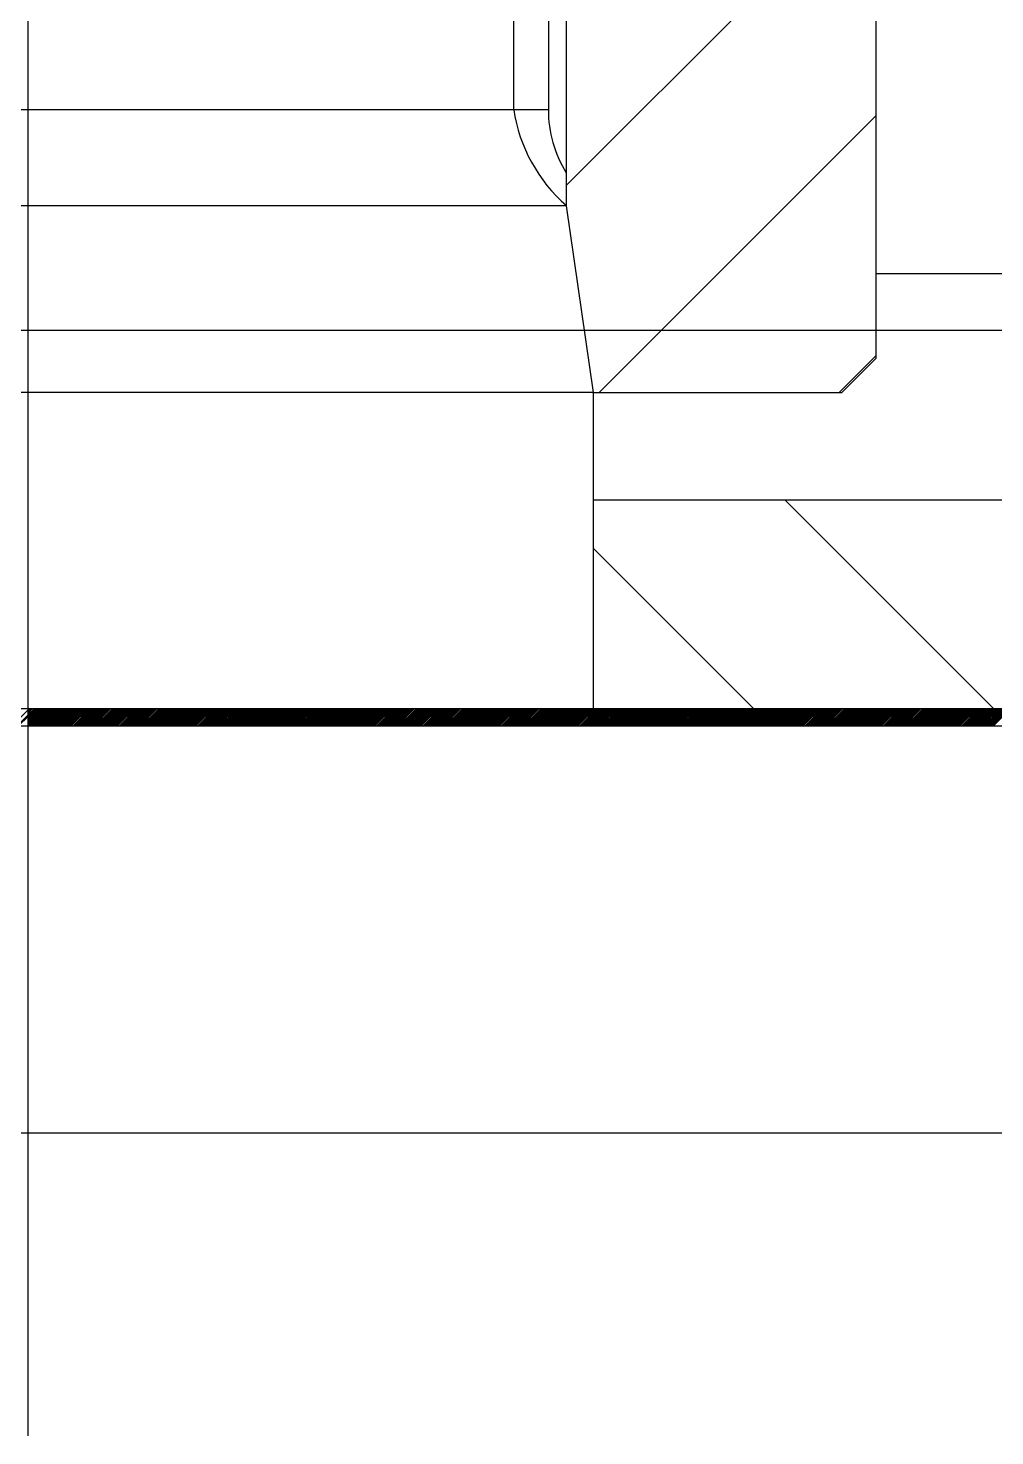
# Model space of a CAD drawing. Header units: millimetres. Extents: x 0 to 14700, y -398 to 10395.
# Drawn here: x 8680.5 to 8766.1, y 5467 to 5591.5 of the extents above; entities that cross this region are included whole.
import ezdxf

# ---------------------------------------------------------------- set-up
doc = ezdxf.new("R2010")
doc.units = ezdxf.units.MM
doc.header["$LTSCALE"] = 350
doc.linetypes.add('K', pattern=[2.5, 1.25, -0.25, 0.25, -0.25, 0.25, -0.25])
doc.layers.add('01', color=7, linetype='Continuous')
doc.layers.add('07', color=6, linetype='K')

# ---------------------------------------------------------------- blocks, each defined once
blk = doc.blocks.new('rtrtrt')
at = {"layer": '07', "color": 6, "linetype": 'K', "ltscale": 0.8}
for p, q in [((7363.22, 22083.95), (7528.22, 22083.95)), ((7528.22, 22083.95), (7693.22, 22083.95)), ((7363.22, 22048.95), (7528.22, 22048.95)), ((7528.22, 22048.95), (7706.62, 22048.95))]:
    blk.add_line(p, q, dxfattribs=at)
at = {"layer": '07', "color": 6, "linetype": 'K'}
for p, q in [((7693.22, 22050.45), (7363.22, 22050.45)), ((7526.81, 22048.95), (7528.22, 22050.36)), ((7528.22, 22049.09), (7529.58, 22050.45)), ((7528.22, 22049.23), (7529.44, 22050.45)), ((7528.22, 22049.37), (7529.3, 22050.45)), ((7528.22, 22049.51), (7529.16, 22050.45)), ((7528.22, 22049.65), (7529.02, 22050.45)), ((7528.22, 22049.79), (7528.88, 22050.45)), ((7528.22, 22049.93), (7528.74, 22050.45)), ((7528.22, 22050.08), (7528.59, 22050.45)), ((7528.22, 22050.22), (7528.45, 22050.45)), ((7528.22, 22050.36), (7528.31, 22050.45)), ((7528.23, 22048.95), (7529.73, 22050.45)), ((7528.37, 22048.95), (7529.87, 22050.45)), ((7528.51, 22048.95), (7530.01, 22050.45)), ((7528.65, 22048.95), (7530.15, 22050.45)), ((7528.79, 22048.95), (7530.29, 22050.45)), ((7528.93, 22048.95), (7530.43, 22050.45)), ((7529.07, 22048.95), (7530.57, 22050.45)), ((7529.22, 22048.95), (7530.72, 22050.45)), ((7529.36, 22048.95), (7530.86, 22050.45)), ((7529.5, 22048.95), (7531, 22050.45)), ((7529.64, 22048.95), (7531.14, 22050.45)), ((7529.78, 22048.95), (7531.28, 22050.45)), ((7529.92, 22048.95), (7531.42, 22050.45)), ((7530.06, 22048.95), (7531.56, 22050.45)), ((7530.21, 22048.95), (7531.71, 22050.45)), ((7530.35, 22048.95), (7531.85, 22050.45)), ((7530.49, 22048.95), (7531.99, 22050.45)), ((7530.63, 22048.95), (7532.13, 22050.45)), ((7530.77, 22048.95), (7532.27, 22050.45)), ((7530.91, 22048.95), (7532.41, 22050.45)), ((7531.05, 22048.95), (7532.55, 22050.45)), ((7531.2, 22048.95), (7532.7, 22050.45)), ((7531.34, 22048.95), (7532.84, 22050.45)), ((7531.48, 22048.95), (7532.98, 22050.45)), ((7531.62, 22048.95), (7533.12, 22050.45)), ((7531.76, 22048.95), (7533.26, 22050.45)), ((7531.9, 22048.95), (7533.4, 22050.45)), ((7532.04, 22048.95), (7533.54, 22050.45)), ((7532.19, 22048.95), (7533.69, 22050.45)), ((7532.33, 22048.95), (7533.83, 22050.45)), ((7532.47, 22048.95), (7533.97, 22050.45)), ((7532.61, 22048.95), (7534.11, 22050.45)), ((7532.75, 22048.95), (7534.25, 22050.45)), ((7532.89, 22048.95), (7534.39, 22050.45)), ((7533.03, 22048.95), (7534.53, 22050.45)), ((7533.18, 22048.95), (7534.68, 22050.45)), ((7533.32, 22048.95), (7534.82, 22050.45)), ((7533.46, 22048.95), (7534.96, 22050.45)), ((7533.6, 22048.95), (7535.1, 22050.45)), ((7533.74, 22048.95), (7535.24, 22050.45)), ((7533.88, 22048.95), (7535.38, 22050.45)), ((7534.02, 22048.95), (7535.52, 22050.45)), ((7534.17, 22048.95), (7535.67, 22050.45)), ((7534.31, 22048.95), (7535.81, 22050.45)), ((7534.45, 22048.95), (7535.95, 22050.45)), ((7534.59, 22048.95), (7536.09, 22050.45)), ((7534.73, 22048.95), (7536.23, 22050.45)), ((7534.87, 22048.95), (7536.37, 22050.45)), ((7535.01, 22048.95), (7536.51, 22050.45)), ((7535.15, 22048.95), (7536.65, 22050.45)), ((7535.3, 22048.95), (7536.8, 22050.45)), ((7535.44, 22048.95), (7536.94, 22050.45)), ((7535.58, 22048.95), (7537.08, 22050.45)), ((7535.72, 22048.95), (7537.22, 22050.45)), ((7535.86, 22048.95), (7537.36, 22050.45)), ((7536, 22048.95), (7537.5, 22050.45)), ((7536.14, 22048.95), (7537.64, 22050.45)), ((7536.29, 22048.95), (7537.79, 22050.45)), ((7536.43, 22048.95), (7537.93, 22050.45)), ((7536.57, 22048.95), (7538.07, 22050.45)), ((7536.71, 22048.95), (7538.21, 22050.45)), ((7536.85, 22048.95), (7538.35, 22050.45)), ((7536.99, 22048.95), (7538.49, 22050.45)), ((7537.13, 22048.95), (7538.63, 22050.45)), ((7537.28, 22048.95), (7538.78, 22050.45)), ((7537.42, 22048.95), (7538.92, 22050.45)), ((7537.56, 22048.95), (7539.06, 22050.45)), ((7537.7, 22048.95), (7539.2, 22050.45)), ((7537.84, 22048.95), (7539.34, 22050.45)), ((7537.98, 22048.95), (7539.48, 22050.45)), ((7538.12, 22048.95), (7539.62, 22050.45)), ((7538.27, 22048.95), (7539.77, 22050.45)), ((7538.41, 22048.95), (7539.91, 22050.45)), ((7538.55, 22048.95), (7540.05, 22050.45)), ((7538.69, 22048.95), (7540.19, 22050.45)), ((7538.83, 22048.95), (7540.33, 22050.45)), ((7538.97, 22048.95), (7540.47, 22050.45)), ((7539.11, 22048.95), (7540.61, 22050.45)), ((7539.26, 22048.95), (7540.76, 22050.45)), ((7539.4, 22048.95), (7540.9, 22050.45)), ((7539.54, 22048.95), (7541.04, 22050.45)), ((7539.68, 22048.95), (7541.18, 22050.45)), ((7539.82, 22048.95), (7541.32, 22050.45)), ((7539.96, 22048.95), (7541.46, 22050.45)), ((7540.1, 22048.95), (7541.6, 22050.45)), ((7540.25, 22048.95), (7541.75, 22050.45)), ((7540.39, 22048.95), (7541.89, 22050.45)), ((7540.53, 22048.95), (7542.03, 22050.45)), ((7540.67, 22048.95), (7542.17, 22050.45)), ((7540.81, 22048.95), (7542.31, 22050.45)), ((7540.95, 22048.95), (7542.45, 22050.45)), ((7541.09, 22048.95), (7542.59, 22050.45)), ((7541.24, 22048.95), (7542.74, 22050.45)), ((7541.38, 22048.95), (7542.88, 22050.45)), ((7541.52, 22048.95), (7543.02, 22050.45)), ((7541.66, 22048.95), (7543.16, 22050.45)), ((7541.8, 22048.95), (7543.3, 22050.45)), ((7541.94, 22048.95), (7543.44, 22050.45)), ((7542.08, 22048.95), (7543.58, 22050.45)), ((7542.23, 22048.95), (7543.73, 22050.45)), ((7542.37, 22048.95), (7543.87, 22050.45)), ((7542.51, 22048.95), (7544.01, 22050.45)), ((7542.65, 22048.95), (7544.15, 22050.45)), ((7542.79, 22048.95), (7544.29, 22050.45)), ((7542.93, 22048.95), (7544.43, 22050.45)), ((7543.07, 22048.95), (7544.57, 22050.45)), ((7543.22, 22048.95), (7544.72, 22050.45)), ((7543.36, 22048.95), (7544.86, 22050.45)), ((7543.5, 22048.95), (7545, 22050.45)), ((7543.64, 22048.95), (7545.14, 22050.45)), ((7543.78, 22048.95), (7545.28, 22050.45)), ((7543.92, 22048.95), (7545.42, 22050.45)), ((7544.06, 22048.95), (7545.56, 22050.45)), ((7544.21, 22048.95), (7545.71, 22050.45)), ((7544.35, 22048.95), (7545.85, 22050.45)), ((7544.49, 22048.95), (7545.99, 22050.45)), ((7544.63, 22048.95), (7546.13, 22050.45)), ((7544.77, 22048.95), (7546.27, 22050.45)), ((7544.91, 22048.95), (7546.41, 22050.45)), ((7545.05, 22048.95), (7546.55, 22050.45)), ((7545.2, 22048.95), (7546.7, 22050.45)), ((7545.34, 22048.95), (7546.84, 22050.45)), ((7545.48, 22048.95), (7546.98, 22050.45)), ((7545.62, 22048.95), (7547.12, 22050.45)), ((7545.76, 22048.95), (7547.26, 22050.45)), ((7545.9, 22048.95), (7547.4, 22050.45)), ((7546.04, 22048.95), (7547.54, 22050.45)), ((7546.19, 22048.95), (7547.69, 22050.45)), ((7546.33, 22048.95), (7547.83, 22050.45)), ((7546.47, 22048.95), (7547.97, 22050.45)), ((7546.61, 22048.95), (7548.11, 22050.45)), ((7546.75, 22048.95), (7548.25, 22050.45)), ((7546.89, 22048.95), (7548.39, 22050.45)), ((7547.03, 22048.95), (7548.53, 22050.45)), ((7547.18, 22048.95), (7548.68, 22050.45)), ((7547.32, 22048.95), (7548.82, 22050.45)), ((7547.46, 22048.95), (7548.96, 22050.45)), ((7547.6, 22048.95), (7549.1, 22050.45)), ((7547.74, 22048.95), (7549.24, 22050.45)), ((7547.88, 22048.95), (7549.38, 22050.45)), ((7548.02, 22048.95), (7549.52, 22050.45)), ((7548.17, 22048.95), (7549.67, 22050.45)), ((7548.31, 22048.95), (7549.81, 22050.45)), ((7548.45, 22048.95), (7549.95, 22050.45)), ((7548.59, 22048.95), (7550.09, 22050.45)), ((7548.73, 22048.95), (7550.23, 22050.45)), ((7548.87, 22048.95), (7550.37, 22050.45)), ((7549.01, 22048.95), (7550.51, 22050.45)), ((7549.16, 22048.95), (7550.66, 22050.45)), ((7549.3, 22048.95), (7550.8, 22050.45)), ((7549.44, 22048.95), (7550.94, 22050.45)), ((7549.58, 22048.95), (7551.08, 22050.45)), ((7549.72, 22048.95), (7551.22, 22050.45)), ((7549.86, 22048.95), (7551.36, 22050.45)), ((7550, 22048.95), (7551.5, 22050.45)), ((7550.15, 22048.95), (7551.65, 22050.45)), ((7550.29, 22048.95), (7551.79, 22050.45)), ((7550.43, 22048.95), (7551.93, 22050.45)), ((7550.57, 22048.95), (7552.07, 22050.45)), ((7550.71, 22048.95), (7552.21, 22050.45)), ((7550.85, 22048.95), (7552.35, 22050.45)), ((7550.99, 22048.95), (7552.49, 22050.45)), ((7551.14, 22048.95), (7552.64, 22050.45)), ((7551.28, 22048.95), (7552.78, 22050.45)), ((7551.42, 22048.95), (7552.92, 22050.45)), ((7551.56, 22048.95), (7553.06, 22050.45)), ((7551.7, 22048.95), (7553.2, 22050.45)), ((7551.84, 22048.95), (7553.34, 22050.45)), ((7551.98, 22048.95), (7553.48, 22050.45)), ((7552.13, 22048.95), (7553.63, 22050.45)), ((7552.27, 22048.95), (7553.77, 22050.45)), ((7552.41, 22048.95), (7553.91, 22050.45)), ((7552.55, 22048.95), (7554.05, 22050.45)), ((7552.69, 22048.95), (7554.19, 22050.45)), ((7552.83, 22048.95), (7554.33, 22050.45)), ((7552.97, 22048.95), (7554.47, 22050.45)), ((7553.12, 22048.95), (7554.62, 22050.45)), ((7553.26, 22048.95), (7554.76, 22050.45)), ((7553.4, 22048.95), (7554.9, 22050.45)), ((7553.54, 22048.95), (7555.04, 22050.45)), ((7553.68, 22048.95), (7555.18, 22050.45)), ((7553.82, 22048.95), (7555.32, 22050.45)), ((7553.96, 22048.95), (7555.46, 22050.45)), ((7554.11, 22048.95), (7555.61, 22050.45)), ((7554.25, 22048.95), (7555.75, 22050.45)), ((7554.39, 22048.95), (7555.89, 22050.45)), ((7554.53, 22048.95), (7556.03, 22050.45)), ((7554.67, 22048.95), (7556.17, 22050.45)), ((7554.81, 22048.95), (7556.31, 22050.45)), ((7554.95, 22048.95), (7556.45, 22050.45)), ((7555.1, 22048.95), (7556.6, 22050.45)), ((7555.24, 22048.95), (7556.74, 22050.45)), ((7555.38, 22048.95), (7556.88, 22050.45)), ((7555.52, 22048.95), (7557.02, 22050.45)), ((7555.66, 22048.95), (7557.16, 22050.45)), ((7555.8, 22048.95), (7557.3, 22050.45)), ((7555.94, 22048.95), (7557.44, 22050.45)), ((7556.09, 22048.95), (7557.59, 22050.45)), ((7556.23, 22048.95), (7557.73, 22050.45)), ((7556.37, 22048.95), (7557.87, 22050.45)), ((7556.51, 22048.95), (7558.01, 22050.45)), ((7556.65, 22048.95), (7558.15, 22050.45)), ((7556.79, 22048.95), (7558.29, 22050.45)), ((7556.93, 22048.95), (7558.43, 22050.45)), ((7557.08, 22048.95), (7558.58, 22050.45)), ((7557.22, 22048.95), (7558.72, 22050.45)), ((7557.36, 22048.95), (7558.86, 22050.45)), ((7557.5, 22048.95), (7559, 22050.45)), ((7557.64, 22048.95), (7559.14, 22050.45)), ((7557.78, 22048.95), (7559.28, 22050.45)), ((7557.92, 22048.95), (7559.42, 22050.45)), ((7558.07, 22048.95), (7559.57, 22050.45)), ((7558.21, 22048.95), (7559.71, 22050.45)), ((7558.35, 22048.95), (7559.85, 22050.45)), ((7558.49, 22048.95), (7559.99, 22050.45)), ((7558.63, 22048.95), (7560.13, 22050.45)), ((7558.77, 22048.95), (7560.27, 22050.45)), ((7558.91, 22048.95), (7560.41, 22050.45)), ((7559.06, 22048.95), (7560.56, 22050.45)), ((7559.2, 22048.95), (7560.7, 22050.45)), ((7559.34, 22048.95), (7560.84, 22050.45)), ((7559.48, 22048.95), (7560.98, 22050.45)), ((7559.62, 22048.95), (7561.12, 22050.45)), ((7559.76, 22048.95), (7561.26, 22050.45)), ((7559.9, 22048.95), (7561.4, 22050.45)), ((7560.05, 22048.95), (7561.55, 22050.45)), ((7560.19, 22048.95), (7561.69, 22050.45)), ((7560.33, 22048.95), (7561.83, 22050.45)), ((7560.47, 22048.95), (7561.97, 22050.45)), ((7560.61, 22048.95), (7562.11, 22050.45)), ((7560.75, 22048.95), (7562.25, 22050.45)), ((7560.89, 22048.95), (7562.39, 22050.45)), ((7561.04, 22048.95), (7562.54, 22050.45)), ((7561.18, 22048.95), (7562.68, 22050.45)), ((7561.32, 22048.95), (7562.82, 22050.45)), ((7561.46, 22048.95), (7562.96, 22050.45)), ((7561.6, 22048.95), (7563.1, 22050.45)), ((7561.74, 22048.95), (7563.24, 22050.45)), ((7561.88, 22048.95), (7563.38, 22050.45)), ((7562.03, 22048.95), (7563.53, 22050.45)), ((7562.17, 22048.95), (7563.67, 22050.45)), ((7562.31, 22048.95), (7563.81, 22050.45)), ((7562.45, 22048.95), (7563.95, 22050.45)), ((7562.59, 22048.95), (7564.09, 22050.45)), ((7562.73, 22048.95), (7564.23, 22050.45)), ((7562.87, 22048.95), (7564.37, 22050.45)), ((7563.01, 22048.95), (7564.51, 22050.45)), ((7563.16, 22048.95), (7564.66, 22050.45)), ((7563.3, 22048.95), (7564.8, 22050.45)), ((7563.44, 22048.95), (7564.94, 22050.45)), ((7563.58, 22048.95), (7565.08, 22050.45)), ((7563.72, 22048.95), (7565.22, 22050.45)), ((7563.86, 22048.95), (7565.36, 22050.45)), ((7564, 22048.95), (7565.5, 22050.45)), ((7564.15, 22048.95), (7565.65, 22050.45)), ((7564.29, 22048.95), (7565.79, 22050.45)), ((7564.43, 22048.95), (7565.93, 22050.45)), ((7564.57, 22048.95), (7566.07, 22050.45)), ((7564.71, 22048.95), (7566.21, 22050.45)), ((7564.85, 22048.95), (7566.35, 22050.45)), ((7564.99, 22048.95), (7566.49, 22050.45)), ((7565.14, 22048.95), (7566.64, 22050.45)), ((7565.28, 22048.95), (7566.78, 22050.45)), ((7565.42, 22048.95), (7566.92, 22050.45)), ((7565.56, 22048.95), (7567.06, 22050.45)), ((7565.7, 22048.95), (7567.2, 22050.45)), ((7565.84, 22048.95), (7567.34, 22050.45)), ((7565.98, 22048.95), (7567.48, 22050.45)), ((7566.13, 22048.95), (7567.63, 22050.45)), ((7566.27, 22048.95), (7567.77, 22050.45)), ((7566.41, 22048.95), (7567.91, 22050.45)), ((7566.55, 22048.95), (7568.05, 22050.45)), ((7566.69, 22048.95), (7568.19, 22050.45)), ((7566.83, 22048.95), (7568.33, 22050.45)), ((7566.97, 22048.95), (7568.47, 22050.45)), ((7567.12, 22048.95), (7568.62, 22050.45)), ((7567.26, 22048.95), (7568.76, 22050.45)), ((7567.4, 22048.95), (7568.9, 22050.45)), ((7567.54, 22048.95), (7569.04, 22050.45)), ((7567.68, 22048.95), (7569.18, 22050.45)), ((7567.82, 22048.95), (7569.32, 22050.45)), ((7567.96, 22048.95), (7569.46, 22050.45)), ((7568.11, 22048.95), (7569.61, 22050.45)), ((7568.25, 22048.95), (7569.75, 22050.45)), ((7568.39, 22048.95), (7569.89, 22050.45)), ((7568.53, 22048.95), (7570.03, 22050.45)), ((7568.67, 22048.95), (7570.17, 22050.45)), ((7568.81, 22048.95), (7570.31, 22050.45)), ((7568.95, 22048.95), (7570.45, 22050.45)), ((7569.1, 22048.95), (7570.6, 22050.45)), ((7569.24, 22048.95), (7570.74, 22050.45)), ((7569.38, 22048.95), (7570.88, 22050.45)), ((7569.52, 22048.95), (7571.02, 22050.45)), ((7569.66, 22048.95), (7571.16, 22050.45)), ((7569.8, 22048.95), (7571.3, 22050.45)), ((7569.94, 22048.95), (7571.44, 22050.45)), ((7570.09, 22048.95), (7571.59, 22050.45)), ((7570.23, 22048.95), (7571.73, 22050.45)), ((7570.37, 22048.95), (7571.87, 22050.45)), ((7570.51, 22048.95), (7572.01, 22050.45)), ((7570.65, 22048.95), (7572.15, 22050.45)), ((7570.79, 22048.95), (7572.29, 22050.45)), ((7570.93, 22048.95), (7572.43, 22050.45)), ((7571.08, 22048.95), (7572.58, 22050.45)), ((7571.22, 22048.95), (7572.72, 22050.45)), ((7571.36, 22048.95), (7572.86, 22050.45)), ((7571.5, 22048.95), (7573, 22050.45)), ((7571.64, 22048.95), (7573.14, 22050.45)), ((7571.78, 22048.95), (7573.28, 22050.45)), ((7571.92, 22048.95), (7573.42, 22050.45)), ((7572.07, 22048.95), (7573.57, 22050.45)), ((7572.21, 22048.95), (7573.71, 22050.45)), ((7572.35, 22048.95), (7573.85, 22050.45)), ((7572.49, 22048.95), (7573.99, 22050.45)), ((7572.63, 22048.95), (7574.13, 22050.45)), ((7572.77, 22048.95), (7574.27, 22050.45)), ((7572.91, 22048.95), (7574.41, 22050.45)), ((7573.06, 22048.95), (7574.56, 22050.45)), ((7573.2, 22048.95), (7574.7, 22050.45)), ((7573.34, 22048.95), (7574.84, 22050.45)), ((7573.48, 22048.95), (7574.98, 22050.45)), ((7573.62, 22048.95), (7575.12, 22050.45)), ((7573.76, 22048.95), (7575.26, 22050.45)), ((7573.9, 22048.95), (7575.4, 22050.45)), ((7574.05, 22048.95), (7575.55, 22050.45)), ((7574.19, 22048.95), (7575.69, 22050.45)), ((7574.33, 22048.95), (7575.83, 22050.45)), ((7574.47, 22048.95), (7575.97, 22050.45)), ((7574.61, 22048.95), (7576.11, 22050.45)), ((7574.75, 22048.95), (7576.25, 22050.45)), ((7574.89, 22048.95), (7576.39, 22050.45)), ((7575.04, 22048.95), (7576.54, 22050.45)), ((7575.18, 22048.95), (7576.68, 22050.45)), ((7575.32, 22048.95), (7576.82, 22050.45)), ((7575.46, 22048.95), (7576.96, 22050.45)), ((7575.6, 22048.95), (7577.1, 22050.45)), ((7575.74, 22048.95), (7577.24, 22050.45)), ((7575.88, 22048.95), (7577.38, 22050.45)), ((7576.03, 22048.95), (7577.53, 22050.45)), ((7576.17, 22048.95), (7577.67, 22050.45)), ((7576.31, 22048.95), (7577.81, 22050.45)), ((7576.45, 22048.95), (7577.95, 22050.45)), ((7576.59, 22048.95), (7578.09, 22050.45)), ((7576.73, 22048.95), (7578.23, 22050.45)), ((7576.87, 22048.95), (7578.37, 22050.45)), ((7577.02, 22048.95), (7578.52, 22050.45)), ((7577.16, 22048.95), (7578.66, 22050.45)), ((7577.3, 22048.95), (7578.8, 22050.45)), ((7577.44, 22048.95), (7578.94, 22050.45)), ((7577.58, 22048.95), (7579.08, 22050.45)), ((7577.72, 22048.95), (7579.22, 22050.45)), ((7577.86, 22048.95), (7579.36, 22050.45)), ((7578.01, 22048.95), (7579.51, 22050.45)), ((7578.15, 22048.95), (7579.65, 22050.45)), ((7578.29, 22048.95), (7579.79, 22050.45)), ((7578.43, 22048.95), (7579.93, 22050.45)), ((7578.57, 22048.95), (7580.07, 22050.45)), ((7578.71, 22048.95), (7580.21, 22050.45)), ((7578.85, 22048.95), (7580.35, 22050.45)), ((7579, 22048.95), (7580.5, 22050.45)), ((7579.14, 22048.95), (7580.64, 22050.45)), ((7579.28, 22048.95), (7580.78, 22050.45)), ((7579.42, 22048.95), (7580.92, 22050.45)), ((7579.56, 22048.95), (7581.06, 22050.45)), ((7579.7, 22048.95), (7581.2, 22050.45)), ((7579.84, 22048.95), (7581.34, 22050.45)), ((7579.99, 22048.95), (7581.49, 22050.45)), ((7580.13, 22048.95), (7581.63, 22050.45)), ((7580.27, 22048.95), (7581.77, 22050.45)), ((7580.41, 22048.95), (7581.91, 22050.45)), ((7580.55, 22048.95), (7582.05, 22050.45)), ((7580.69, 22048.95), (7582.19, 22050.45)), ((7580.83, 22048.95), (7582.33, 22050.45)), ((7580.98, 22048.95), (7582.48, 22050.45)), ((7581.12, 22048.95), (7582.62, 22050.45)), ((7581.26, 22048.95), (7582.76, 22050.45)), ((7581.4, 22048.95), (7582.9, 22050.45)), ((7581.54, 22048.95), (7583.04, 22050.45)), ((7581.68, 22048.95), (7583.18, 22050.45)), ((7581.82, 22048.95), (7583.32, 22050.45)), ((7581.97, 22048.95), (7583.47, 22050.45)), ((7582.11, 22048.95), (7583.61, 22050.45)), ((7582.25, 22048.95), (7583.75, 22050.45)), ((7582.39, 22048.95), (7583.89, 22050.45)), ((7582.53, 22048.95), (7584.03, 22050.45)), ((7582.67, 22048.95), (7584.17, 22050.45)), ((7582.81, 22048.95), (7584.31, 22050.45)), ((7582.96, 22048.95), (7584.46, 22050.45)), ((7583.1, 22048.95), (7584.6, 22050.45)), ((7583.24, 22048.95), (7584.74, 22050.45)), ((7583.38, 22048.95), (7584.88, 22050.45)), ((7583.52, 22048.95), (7585.02, 22050.45)), ((7583.66, 22048.95), (7585.16, 22050.45)), ((7583.8, 22048.95), (7585.3, 22050.45)), ((7583.95, 22048.95), (7585.45, 22050.45)), ((7584.09, 22048.95), (7585.59, 22050.45)), ((7584.23, 22048.95), (7585.73, 22050.45)), ((7584.37, 22048.95), (7585.87, 22050.45)), ((7584.51, 22048.95), (7586.01, 22050.45)), ((7584.65, 22048.95), (7586.15, 22050.45)), ((7584.79, 22048.95), (7586.29, 22050.45)), ((7584.94, 22048.95), (7586.44, 22050.45)), ((7585.08, 22048.95), (7586.58, 22050.45)), ((7585.22, 22048.95), (7586.72, 22050.45)), ((7585.36, 22048.95), (7586.86, 22050.45)), ((7585.5, 22048.95), (7587, 22050.45)), ((7585.64, 22048.95), (7587.14, 22050.45)), ((7585.78, 22048.95), (7587.28, 22050.45)), ((7585.93, 22048.95), (7587.43, 22050.45)), ((7586.07, 22048.95), (7587.57, 22050.45)), ((7586.21, 22048.95), (7587.71, 22050.45)), ((7586.35, 22048.95), (7587.85, 22050.45)), ((7586.49, 22048.95), (7587.99, 22050.45)), ((7586.63, 22048.95), (7588.13, 22050.45)), ((7586.77, 22048.95), (7588.27, 22050.45)), ((7586.92, 22048.95), (7588.42, 22050.45)), ((7587.06, 22048.95), (7588.56, 22050.45)), ((7587.2, 22048.95), (7588.7, 22050.45)), ((7587.34, 22048.95), (7588.84, 22050.45)), ((7587.48, 22048.95), (7588.98, 22050.45)), ((7587.62, 22048.95), (7589.12, 22050.45)), ((7587.76, 22048.95), (7589.26, 22050.45)), ((7587.91, 22048.95), (7589.41, 22050.45)), ((7588.05, 22048.95), (7589.55, 22050.45)), ((7588.19, 22048.95), (7589.69, 22050.45)), ((7588.33, 22048.95), (7589.83, 22050.45)), ((7588.47, 22048.95), (7589.97, 22050.45)), ((7588.61, 22048.95), (7590.11, 22050.45)), ((7588.75, 22048.95), (7590.25, 22050.45)), ((7588.9, 22048.95), (7590.4, 22050.45)), ((7589.04, 22048.95), (7590.54, 22050.45)), ((7589.18, 22048.95), (7590.68, 22050.45)), ((7589.32, 22048.95), (7590.82, 22050.45)), ((7589.46, 22048.95), (7590.96, 22050.45)), ((7589.6, 22048.95), (7591.1, 22050.45)), ((7589.74, 22048.95), (7591.24, 22050.45)), ((7589.89, 22048.95), (7591.39, 22050.45)), ((7590.03, 22048.95), (7591.53, 22050.45)), ((7590.17, 22048.95), (7591.67, 22050.45)), ((7590.31, 22048.95), (7591.81, 22050.45)), ((7590.45, 22048.95), (7591.95, 22050.45)), ((7590.59, 22048.95), (7592.09, 22050.45)), ((7590.73, 22048.95), (7592.23, 22050.45)), ((7590.87, 22048.95), (7592.37, 22050.45)), ((7591.02, 22048.95), (7592.52, 22050.45)), ((7591.16, 22048.95), (7592.66, 22050.45)), ((7591.3, 22048.95), (7592.8, 22050.45)), ((7591.44, 22048.95), (7592.94, 22050.45)), ((7591.58, 22048.95), (7593.08, 22050.45)), ((7591.72, 22048.95), (7593.22, 22050.45)), ((7591.86, 22048.95), (7593.36, 22050.45)), ((7592.01, 22048.95), (7593.51, 22050.45)), ((7592.15, 22048.95), (7593.65, 22050.45)), ((7592.29, 22048.95), (7593.79, 22050.45)), ((7592.43, 22048.95), (7593.93, 22050.45)), ((7592.57, 22048.95), (7594.07, 22050.45)), ((7592.71, 22048.95), (7594.21, 22050.45)), ((7592.85, 22048.95), (7594.35, 22050.45)), ((7593, 22048.95), (7594.5, 22050.45)), ((7593.14, 22048.95), (7594.64, 22050.45)), ((7593.28, 22048.95), (7594.78, 22050.45)), ((7593.42, 22048.95), (7594.92, 22050.45)), ((7593.56, 22048.95), (7595.06, 22050.45)), ((7593.7, 22048.95), (7595.2, 22050.45)), ((7593.84, 22048.95), (7595.34, 22050.45)), ((7593.99, 22048.95), (7595.49, 22050.45)), ((7594.13, 22048.95), (7595.63, 22050.45)), ((7594.27, 22048.95), (7595.77, 22050.45)), ((7594.41, 22048.95), (7595.91, 22050.45)), ((7594.55, 22048.95), (7596.05, 22050.45)), ((7594.69, 22048.95), (7596.19, 22050.45)), ((7594.83, 22048.95), (7596.33, 22050.45)), ((7594.98, 22048.95), (7596.48, 22050.45)), ((7595.12, 22048.95), (7596.62, 22050.45)), ((7595.26, 22048.95), (7596.76, 22050.45)), ((7595.4, 22048.95), (7596.9, 22050.45)), ((7595.54, 22048.95), (7597.04, 22050.45)), ((7595.68, 22048.95), (7597.18, 22050.45)), ((7595.82, 22048.95), (7597.32, 22050.45)), ((7595.97, 22048.95), (7597.47, 22050.45)), ((7596.11, 22048.95), (7597.61, 22050.45)), ((7596.25, 22048.95), (7597.75, 22050.45)), ((7596.39, 22048.95), (7597.89, 22050.45)), ((7596.53, 22048.95), (7598.03, 22050.45)), ((7596.67, 22048.95), (7598.17, 22050.45)), ((7596.81, 22048.95), (7598.31, 22050.45)), ((7596.96, 22048.95), (7598.46, 22050.45)), ((7597.1, 22048.95), (7598.6, 22050.45)), ((7597.24, 22048.95), (7598.74, 22050.45)), ((7597.38, 22048.95), (7598.88, 22050.45)), ((7597.52, 22048.95), (7599.02, 22050.45)), ((7597.66, 22048.95), (7599.16, 22050.45)), ((7597.8, 22048.95), (7599.3, 22050.45)), ((7597.95, 22048.95), (7599.45, 22050.45)), ((7598.09, 22048.95), (7599.59, 22050.45)), ((7598.23, 22048.95), (7599.73, 22050.45)), ((7598.37, 22048.95), (7599.87, 22050.45)), ((7598.51, 22048.95), (7600.01, 22050.45)), ((7598.65, 22048.95), (7600.15, 22050.45)), ((7598.79, 22048.95), (7600.29, 22050.45)), ((7598.94, 22048.95), (7600.44, 22050.45)), ((7599.08, 22048.95), (7600.58, 22050.45)), ((7599.22, 22048.95), (7600.72, 22050.45)), ((7599.36, 22048.95), (7600.86, 22050.45)), ((7599.5, 22048.95), (7601, 22050.45)), ((7599.64, 22048.95), (7601.14, 22050.45)), ((7599.78, 22048.95), (7601.28, 22050.45)), ((7599.93, 22048.95), (7601.43, 22050.45)), ((7600.07, 22048.95), (7601.57, 22050.45)), ((7600.21, 22048.95), (7601.71, 22050.45)), ((7600.35, 22048.95), (7601.85, 22050.45)), ((7600.49, 22048.95), (7601.99, 22050.45)), ((7600.63, 22048.95), (7602.13, 22050.45)), ((7600.77, 22048.95), (7602.27, 22050.45)), ((7600.92, 22048.95), (7602.42, 22050.45)), ((7601.06, 22048.95), (7602.56, 22050.45)), ((7601.2, 22048.95), (7602.7, 22050.45)), ((7601.34, 22048.95), (7602.84, 22050.45)), ((7601.48, 22048.95), (7602.98, 22050.45)), ((7601.62, 22048.95), (7603.12, 22050.45)), ((7601.76, 22048.95), (7603.26, 22050.45)), ((7601.91, 22048.95), (7603.41, 22050.45)), ((7602.05, 22048.95), (7603.55, 22050.45)), ((7602.19, 22048.95), (7603.69, 22050.45)), ((7602.33, 22048.95), (7603.83, 22050.45)), ((7602.47, 22048.95), (7603.97, 22050.45)), ((7602.61, 22048.95), (7604.11, 22050.45)), ((7602.75, 22048.95), (7604.25, 22050.45)), ((7602.9, 22048.95), (7604.4, 22050.45)), ((7603.04, 22048.95), (7604.54, 22050.45)), ((7603.18, 22048.95), (7604.68, 22050.45)), ((7603.32, 22048.95), (7604.82, 22050.45)), ((7603.46, 22048.95), (7604.96, 22050.45)), ((7603.6, 22048.95), (7605.1, 22050.45)), ((7603.74, 22048.95), (7605.24, 22050.45)), ((7603.89, 22048.95), (7605.39, 22050.45)), ((7604.03, 22048.95), (7605.53, 22050.45)), ((7604.17, 22048.95), (7605.67, 22050.45)), ((7604.31, 22048.95), (7605.81, 22050.45)), ((7604.45, 22048.95), (7605.95, 22050.45)), ((7604.59, 22048.95), (7606.09, 22050.45)), ((7604.73, 22048.95), (7606.23, 22050.45)), ((7604.88, 22048.95), (7606.38, 22050.45)), ((7605.02, 22048.95), (7606.52, 22050.45)), ((7605.16, 22048.95), (7606.66, 22050.45)), ((7605.3, 22048.95), (7606.8, 22050.45)), ((7605.44, 22048.95), (7606.94, 22050.45)), ((7605.58, 22048.95), (7607.08, 22050.45)), ((7605.72, 22048.95), (7607.22, 22050.45)), ((7605.87, 22048.95), (7607.37, 22050.45)), ((7606.01, 22048.95), (7607.51, 22050.45)), ((7606.15, 22048.95), (7607.65, 22050.45)), ((7606.29, 22048.95), (7607.79, 22050.45)), ((7606.43, 22048.95), (7607.93, 22050.45)), ((7606.57, 22048.95), (7608.07, 22050.45)), ((7606.71, 22048.95), (7608.21, 22050.45)), ((7606.86, 22048.95), (7608.36, 22050.45)), ((7607, 22048.95), (7608.5, 22050.45)), ((7607.14, 22048.95), (7608.64, 22050.45)), ((7607.28, 22048.95), (7608.78, 22050.45)), ((7607.42, 22048.95), (7608.92, 22050.45)), ((7607.56, 22048.95), (7609.06, 22050.45)), ((7607.7, 22048.95), (7609.2, 22050.45)), ((7607.85, 22048.95), (7609.35, 22050.45)), ((7607.99, 22048.95), (7609.49, 22050.45)), ((7608.13, 22048.95), (7609.63, 22050.45)), ((7608.27, 22048.95), (7609.77, 22050.45)), ((7608.41, 22048.95), (7609.91, 22050.45)), ((7608.55, 22048.95), (7610.05, 22050.45)), ((7608.69, 22048.95), (7610.19, 22050.45)), ((7608.84, 22048.95), (7610.34, 22050.45)), ((7608.98, 22048.95), (7610.48, 22050.45)), ((7609.12, 22048.95), (7610.62, 22050.45)), ((7609.26, 22048.95), (7610.76, 22050.45)), ((7609.4, 22048.95), (7610.9, 22050.45)), ((7609.54, 22048.95), (7611.04, 22050.45)), ((7609.68, 22048.95), (7611.18, 22050.45)), ((7609.83, 22048.95), (7611.33, 22050.45)), ((7609.97, 22048.95), (7611.47, 22050.45)), ((7610.11, 22048.95), (7611.61, 22050.45)), ((7610.25, 22048.95), (7611.75, 22050.45)), ((7610.39, 22048.95), (7611.89, 22050.45)), ((7610.53, 22048.95), (7612.03, 22050.45)), ((7610.67, 22048.95), (7612.17, 22050.45)), ((7610.82, 22048.95), (7612.32, 22050.45)), ((7610.96, 22048.95), (7612.46, 22050.45)), ((7611.1, 22048.95), (7612.6, 22050.45)), ((7611.24, 22048.95), (7612.74, 22050.45)), ((7611.38, 22048.95), (7612.88, 22050.45)), ((7611.52, 22048.95), (7613.02, 22050.45)), ((7611.66, 22048.95), (7613.16, 22050.45)), ((7611.81, 22048.95), (7613.31, 22050.45)), ((7611.95, 22048.95), (7613.45, 22050.45)), ((7612.09, 22048.95), (7613.59, 22050.45)), ((7612.23, 22048.95), (7613.73, 22050.45)), ((7612.37, 22048.95), (7613.87, 22050.45)), ((7612.51, 22048.95), (7614.01, 22050.45)), ((7612.65, 22048.95), (7614.15, 22050.45)), ((7612.8, 22048.95), (7614.3, 22050.45)), ((7612.94, 22048.95), (7614.44, 22050.45)), ((7613.08, 22048.95), (7614.58, 22050.45)), ((7613.22, 22048.95), (7614.72, 22050.45)), ((7613.36, 22048.95), (7614.86, 22050.45)), ((7613.5, 22048.95), (7615, 22050.45)), ((7613.64, 22048.95), (7615.14, 22050.45)), ((7527.24, 22048.95), (7528.22, 22049.93)), ((7527.38, 22048.95), (7528.22, 22049.79))]:
    blk.add_line(p, q, dxfattribs=at)
at = {"layer": '07', "color": 6, "linetype": 'K', "ltscale": 1.2}
blk.add_line((7845.3, 22012.95), (7175.72, 22012.95), dxfattribs=at)
blk = doc.blocks.new('ererw')
at = {"layer": '07', "linetype": 'K', "ltscale": 1.5}
h = blk.add_hatch(dxfattribs=at)
h.set_pattern_fill('_USER', color=6, scale=30, angle=45, style=0, pattern_type=0)
h.set_pattern_definition([(45, (7418.683, 3841.908), (-21.2132, 21.2132), [])])
h.paths.add_polyline_path([(9749.23, 5292.4), (9776.73, 5292.4), (9776.73, 5298.4), (9899.23, 5298.4), (9899.23, 5258.4), (9749.23, 5258.4)])
h.paths.add_polyline_path([(9714.23, 4958.4), (9866.31, 4958.4), (9866.31, 4918.4), (9714.23, 4918.4)])
h.paths.add_polyline_path([(9248.23, 4958.4), (9384.23, 4958.4), (9384.23, 4918.4), (9248.23, 4918.4)])
h.paths.add_polyline_path([(9196.73, 4958.4), (9215.23, 4958.4), (9215.23, 4918.4), (9196.73, 4918.4)])
h.paths.add_polyline_path([(9178.23, 5298.4), (9178.23, 5258.4), (9349.23, 5258.4), (9349.23, 5292.4), (9321.73, 5292.4), (9321.73, 5298.4)])
edge = h.paths.add_edge_path()
edge.add_line((9790.23, 4958.4), (9790.23, 5258.4))
edge.add_line((9810.23, 4958.4), (9810.23, 5258.4))
edge.add_line((9288.23, 4958.4), (9288.23, 5258.4))
edge.add_line((9308.23, 4958.4), (9308.23, 5258.4))
at = {"layer": '07', "color": 6, "linetype": 'K', "ltscale": 1.5}
for p, q in [((9549.23, 4855.62), (9549.23, 6745.99)), ((9595.27, 5066.41), (9595.27, 4972.8)), ((9596.85, 5064.9), (9596.85, 4964.41)), ((9592.19, 5062.9), (9592.19, 4972.9)), ((9624.23, 5015.4), (9624.23, 4950.9)), ((9596.85, 4966.19), (9624.23, 4993.57)), ((9595.27, 4972.9), (9503.19, 4972.9)), ((9599.77, 4947.9), (9624.23, 4972.36)), ((9596.85, 4964.41), (9501.6, 4964.41)), ((9596.85, 4964.41), (9599.23, 4947.9)), ((9624.23, 4958.4), (9670.85, 4958.4)), ((9624.23, 4953.4), (9714.23, 4953.4)), ((9620.98, 4947.9), (9624.23, 4951.14)), ((9621.23, 4947.9), (9624.23, 4950.9)), ((9599.23, 4947.9), (9499.23, 4947.9)), ((9599.23, 4947.9), (9599.23, 4919.9)), ((9599.23, 4947.9), (9621.23, 4947.9)), ((9599.23, 4938.4), (9657.23, 4938.4)), ((9634.67, 4919.9), (9616.17, 4938.4)), ((9613.45, 4919.9), (9599.23, 4934.12)), ((9714.23, 4919.9), (9384.23, 4919.9)), ((9384.23, 4918.4), (9549.23, 4918.4)), ((9549.23, 4918.4), (9727.63, 4918.4)), ((9866.31, 4882.4), (9196.73, 4882.4))]:
    blk.add_line(p, q, dxfattribs=at)
for centre, radius, start, end in [((9606.09, 4975.02), 14.06, 188.6721, 228.9426), ((9605.67, 4972.85), 10.41, 179.7218, 212.0676)]:
    blk.add_arc(centre, radius, start, end, dxfattribs=at)

msp = doc.modelspace()

# ---------------------------------------------------------------- block references
at = {"layer": '01'}
for name, p in [('ererw', (-868.68, 611.41)), ('rtrtrt', (1152.33, -16519.14))]:
    msp.add_blockref(name, p, dxfattribs=at)

doc.saveas('drawing.dxf')
